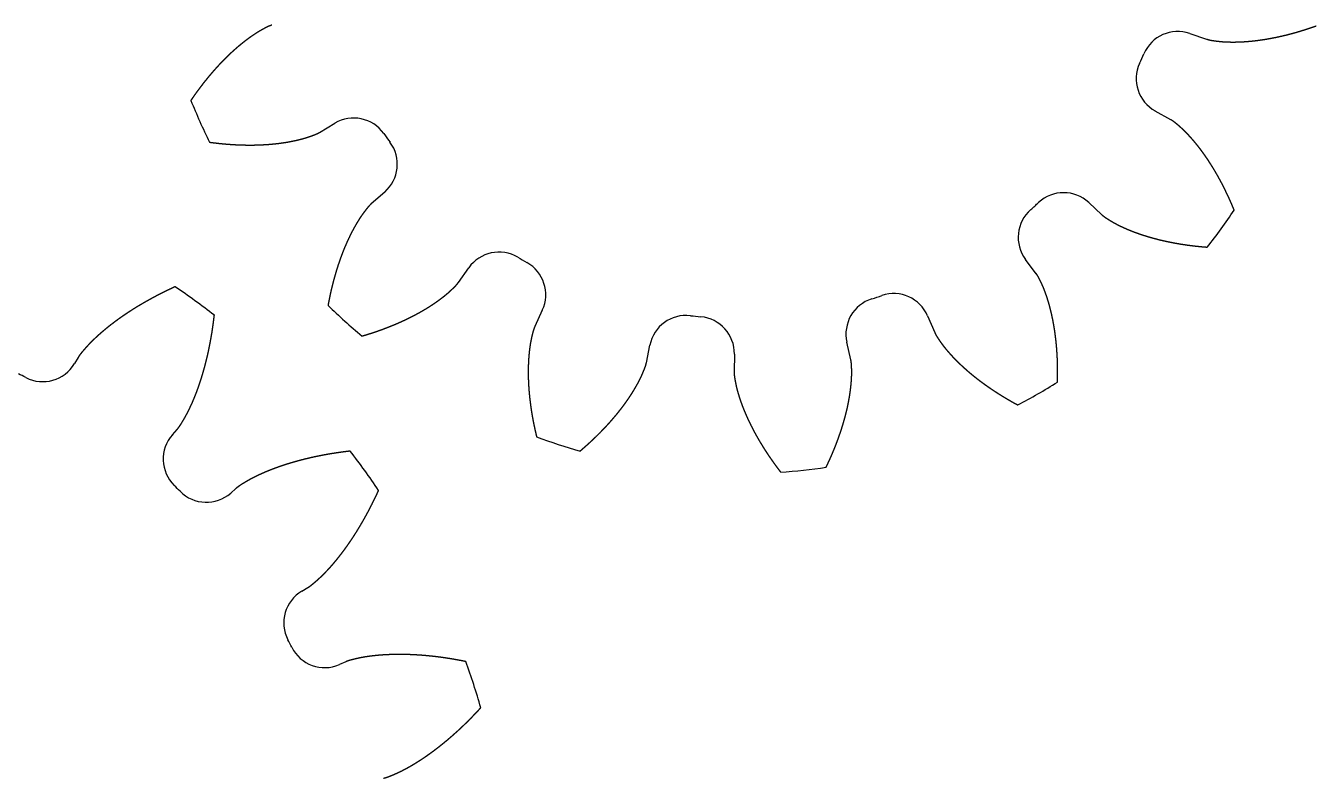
# Model space of a CAD drawing. Header units: millimetres. Extents: x -90 to 11, y -92 to 11.
# Drawn here: x -44.6 to 10.9, y -52.7 to -20.3 of the extents above; entities that cross this region are included whole.
import ezdxf

# ---------------------------------------------------------------- set-up
doc = ezdxf.new("R2010")
doc.units = ezdxf.units.MM
doc.header["$MEASUREMENT"] = 0

msp = doc.modelspace()

# ---------------------------------------------------------------- linework, layer by layer
for p, q in [((5.498, -20.635), (6.226, -20.883)), ((4.683, -24.348), (4.012, -23.973)), ((-31.934, -24.894), (-31.273, -24.5)), ((-29.125, -27.456), (-29.704, -27.962)), ((1.153, -27.908), (1.717, -28.431)), ((-1.102, -30.969), (-1.563, -30.353)), ((-25.954, -31.339), (-25.511, -30.711)), ((-22.347, -32.538), (-22.669, -33.235)), ((-5.775, -32.785), (-5.472, -33.492)), ((-17.87, -34.795), (-17.721, -34.041)), ((-9.079, -34.664), (-9.25, -33.914)), ((-42.313, -34.572), (-42.466, -34.83)), ((-14.087, -34.422), (-14.098, -35.191)), ((-38.255, -37.89), (-38.057, -37.665)), ((-35.522, -40.2), (-35.747, -40.398)), ((-32.688, -44.609), (-32.43, -44.456)), ((-30.802, -47.651), (-31.077, -47.769))]:
    msp.add_line(p, q)
for centre, radius, start, end in [((4.986, -22.138), 1.587, 71.1755, 156.6898), ((-13.783, -14.051), 18.849, 335.3102, 336.6898), ((4.786, -22.587), 1.587, 155.3102, 240.8245), ((-13.783, -14.051), 25.5, 201.7877, 206.2123), ((-30.46, -25.863), 1.588, 35.3102, 120.8245), ((-13.783, -14.051), 18.849, 215.3102, 216.6898), ((-30.171, -26.261), 1.587, -48.8245, 36.6898), ((0.074, -29.072), 1.588, 47.1755, 132.6898), ((-0.292, -29.402), 1.587, 131.3102, 216.8245), ((-13.783, -14.051), 18.849, 311.3102, 312.6898), ((-13.783, -14.051), 25.5, 321.7877, 326.2123), ((-24.213, -31.625), 1.587, 59.3102, 144.8245), ((-13.783, -14.051), 18.849, 239.3102, 240.6898), ((-23.787, -31.871), 1.587, -24.8245, 60.6898), ((-56.683, -58.826), 33, 52.1903, 55.8097), ((-7.702, -33.562), 1.587, 107.3102, 192.8245), ((-13.783, -14.051), 18.849, 287.3102, 288.6898), ((-7.234, -33.41), 1.588, 23.1755, 108.6898), ((-13.783, -14.051), 25.5, 225.7877, 230.2123), ((-16.164, -34.348), 1.587, 83.3102, 168.8245), ((-13.783, -14.051), 18.849, 263.3102, 264.6898), ((-15.674, -34.4), 1.587, -0.8245, 84.6898), ((-43.832, -34.02), 1.588, 242.6118, 329.3252), ((-56.683, -58.826), 26.349, 62.6118, 63.3882), ((-13.783, -14.051), 25.5, 297.7877, 302.2123), ((-37.063, -38.938), 1.588, 138.6748, 225.3882), ((-13.783, -14.051), 25.5, 249.7877, 254.2123), ((-56.683, -58.826), 33, 34.1903, 37.8097), ((-13.783, -14.051), 25.5, 273.7877, 278.2123), ((-56.683, -58.826), 26.349, 44.6118, 45.3882), ((-36.795, -39.206), 1.588, 224.6118, 311.3252), ((-31.878, -45.974), 1.588, 120.6748, 207.3882), ((-56.683, -58.826), 26.349, 26.6118, 27.3882), ((-31.706, -46.312), 1.588, 206.6118, 293.3252), ((-56.683, -58.826), 33, 16.1903, 19.8097)]:
    msp.add_arc(centre, radius, start, end)
for points in [[(-33.986, -20.284), (-33.999, -20.288), (-34.023, -20.296), (-34.06, -20.309), (-34.107, -20.328), (-34.166, -20.355), (-34.224, -20.384), (-34.282, -20.414), (-34.339, -20.445), (-34.396, -20.476), (-34.453, -20.508), (-34.51, -20.541), (-34.566, -20.574), (-34.622, -20.608), (-34.678, -20.644), (-34.733, -20.68), (-34.788, -20.717), (-34.843, -20.754), (-34.897, -20.792), (-34.951, -20.831), (-35.005, -20.87), (-35.059, -20.909), (-35.112, -20.949), (-35.165, -20.99), (-35.218, -21.032), (-35.27, -21.074), (-35.322, -21.116), (-35.374, -21.159), (-35.426, -21.202), (-35.478, -21.246), (-35.529, -21.291), (-35.58, -21.336), (-35.631, -21.381), (-35.681, -21.427), (-35.731, -21.473), (-35.781, -21.52), (-35.831, -21.567), (-35.881, -21.614), (-35.93, -21.662), (-35.979, -21.711), (-36.028, -21.759), (-36.076, -21.809), (-36.125, -21.858), (-36.173, -21.908), (-36.221, -21.959), (-36.268, -22.01), (-36.315, -22.061), (-36.362, -22.112), (-36.409, -22.164), (-36.456, -22.217), (-36.502, -22.269), (-36.548, -22.322), (-36.594, -22.376), (-36.64, -22.43), (-36.685, -22.484), (-36.731, -22.538), (-36.775, -22.593), (-36.82, -22.648), (-36.865, -22.704), (-36.909, -22.76), (-36.953, -22.816), (-36.996, -22.872), (-37.04, -22.929), (-37.083, -22.986), (-37.126, -23.044), (-37.169, -23.102), (-37.211, -23.16), (-37.254, -23.218), (-37.296, -23.277), (-37.337, -23.336), (-37.379, -23.396), (-37.412, -23.443), (-37.437, -23.479), (-37.453, -23.503), (-37.461, -23.515)], [(6.226, -20.883), (6.238, -20.887), (6.263, -20.895), (6.3, -20.906), (6.35, -20.919), (6.413, -20.931), (6.477, -20.942), (6.542, -20.951), (6.606, -20.96), (6.671, -20.968), (6.736, -20.976), (6.801, -20.983), (6.866, -20.989), (6.931, -20.994), (6.997, -20.999), (7.063, -21.002), (7.129, -21.004), (7.195, -21.006), (7.261, -21.007), (7.328, -21.008), (7.394, -21.008), (7.461, -21.007), (7.528, -21.006), (7.595, -21.004), (7.662, -21.002), (7.729, -20.999), (7.796, -20.995), (7.863, -20.991), (7.931, -20.986), (7.998, -20.981), (8.066, -20.975), (8.133, -20.969), (8.201, -20.962), (8.269, -20.955), (8.337, -20.947), (8.405, -20.939), (8.473, -20.93), (8.541, -20.92), (8.609, -20.91), (8.677, -20.9), (8.745, -20.889), (8.813, -20.878), (8.881, -20.866), (8.95, -20.854), (9.018, -20.841), (9.086, -20.828), (9.155, -20.815), (9.223, -20.801), (9.292, -20.786), (9.36, -20.771), (9.428, -20.756), (9.497, -20.74), (9.566, -20.724), (9.634, -20.707), (9.703, -20.69), (9.771, -20.672), (9.84, -20.654), (9.908, -20.636), (9.977, -20.617), (10.046, -20.598), (10.114, -20.578), (10.183, -20.558), (10.251, -20.538), (10.32, -20.517), (10.388, -20.496), (10.457, -20.474), (10.526, -20.452), (10.594, -20.43), (10.663, -20.407), (10.731, -20.383), (10.8, -20.36), (10.855, -20.341), (10.896, -20.326), (10.923, -20.316), (10.937, -20.311)], [(7.41, -28.232), (7.405, -28.218), (7.394, -28.191), (7.377, -28.151), (7.355, -28.097), (7.326, -28.031), (7.298, -27.964), (7.269, -27.898), (7.24, -27.832), (7.21, -27.766), (7.181, -27.701), (7.151, -27.636), (7.12, -27.571), (7.089, -27.506), (7.058, -27.442), (7.027, -27.377), (6.995, -27.314), (6.964, -27.25), (6.931, -27.187), (6.899, -27.124), (6.866, -27.061), (6.833, -26.999), (6.799, -26.937), (6.766, -26.875), (6.731, -26.813), (6.697, -26.752), (6.662, -26.691), (6.627, -26.631), (6.592, -26.571), (6.556, -26.511), (6.52, -26.451), (6.484, -26.392), (6.447, -26.333), (6.411, -26.274), (6.373, -26.216), (6.336, -26.158), (6.298, -26.101), (6.26, -26.043), (6.221, -25.987), (6.182, -25.93), (6.143, -25.874), (6.103, -25.818), (6.064, -25.763), (6.023, -25.708), (5.983, -25.654), (5.942, -25.6), (5.901, -25.546), (5.859, -25.493), (5.817, -25.44), (5.775, -25.388), (5.732, -25.336), (5.689, -25.284), (5.646, -25.233), (5.602, -25.183), (5.558, -25.133), (5.513, -25.084), (5.468, -25.035), (5.423, -24.986), (5.377, -24.938), (5.331, -24.891), (5.285, -24.844), (5.238, -24.798), (5.19, -24.753), (5.142, -24.708), (5.093, -24.665), (5.044, -24.622), (4.995, -24.579), (4.945, -24.537), (4.895, -24.496), (4.844, -24.455), (4.793, -24.417), (4.75, -24.388), (4.717, -24.367), (4.694, -24.354), (4.683, -24.348)], [(-36.66, -25.314), (-36.646, -25.316), (-36.617, -25.32), (-36.574, -25.326), (-36.516, -25.333), (-36.444, -25.342), (-36.373, -25.35), (-36.301, -25.358), (-36.229, -25.366), (-36.157, -25.373), (-36.086, -25.38), (-36.014, -25.387), (-35.943, -25.393), (-35.872, -25.399), (-35.8, -25.404), (-35.729, -25.409), (-35.658, -25.414), (-35.587, -25.418), (-35.516, -25.422), (-35.445, -25.425), (-35.375, -25.428), (-35.304, -25.43), (-35.234, -25.432), (-35.163, -25.434), (-35.093, -25.435), (-35.023, -25.436), (-34.953, -25.436), (-34.883, -25.436), (-34.813, -25.436), (-34.743, -25.435), (-34.673, -25.434), (-34.604, -25.432), (-34.535, -25.429), (-34.465, -25.427), (-34.396, -25.424), (-34.327, -25.42), (-34.259, -25.416), (-34.19, -25.412), (-34.122, -25.407), (-34.053, -25.401), (-33.985, -25.395), (-33.917, -25.389), (-33.849, -25.382), (-33.782, -25.374), (-33.714, -25.367), (-33.647, -25.358), (-33.58, -25.349), (-33.513, -25.34), (-33.446, -25.33), (-33.38, -25.32), (-33.313, -25.309), (-33.247, -25.297), (-33.182, -25.285), (-33.116, -25.272), (-33.051, -25.259), (-32.986, -25.245), (-32.921, -25.231), (-32.856, -25.216), (-32.792, -25.2), (-32.728, -25.184), (-32.664, -25.167), (-32.6, -25.149), (-32.538, -25.131), (-32.475, -25.111), (-32.413, -25.091), (-32.351, -25.07), (-32.29, -25.048), (-32.228, -25.026), (-32.167, -25.004), (-32.107, -24.98), (-32.048, -24.954), (-32.001, -24.932), (-31.967, -24.913), (-31.945, -24.901), (-31.934, -24.894)], [(-29.704, -27.962), (-29.714, -27.971), (-29.733, -27.988), (-29.761, -28.015), (-29.797, -28.052), (-29.84, -28.101), (-29.881, -28.151), (-29.921, -28.202), (-29.961, -28.253), (-30, -28.305), (-30.04, -28.357), (-30.078, -28.41), (-30.116, -28.464), (-30.153, -28.518), (-30.19, -28.572), (-30.226, -28.628), (-30.261, -28.684), (-30.295, -28.74), (-30.33, -28.797), (-30.363, -28.854), (-30.397, -28.912), (-30.43, -28.97), (-30.462, -29.028), (-30.494, -29.087), (-30.525, -29.146), (-30.556, -29.206), (-30.587, -29.266), (-30.617, -29.327), (-30.646, -29.387), (-30.675, -29.448), (-30.704, -29.51), (-30.732, -29.571), (-30.76, -29.634), (-30.788, -29.696), (-30.815, -29.759), (-30.842, -29.822), (-30.868, -29.885), (-30.894, -29.948), (-30.919, -30.012), (-30.944, -30.076), (-30.969, -30.141), (-30.993, -30.206), (-31.017, -30.271), (-31.041, -30.336), (-31.064, -30.401), (-31.087, -30.467), (-31.109, -30.533), (-31.131, -30.599), (-31.153, -30.666), (-31.174, -30.733), (-31.195, -30.8), (-31.216, -30.867), (-31.236, -30.934), (-31.256, -31.002), (-31.275, -31.07), (-31.294, -31.138), (-31.313, -31.206), (-31.331, -31.275), (-31.35, -31.344), (-31.367, -31.413), (-31.384, -31.482), (-31.401, -31.552), (-31.418, -31.621), (-31.434, -31.691), (-31.45, -31.761), (-31.466, -31.831), (-31.481, -31.902), (-31.496, -31.972), (-31.51, -32.043), (-31.524, -32.114), (-31.538, -32.185), (-31.549, -32.242), (-31.557, -32.285), (-31.562, -32.314), (-31.564, -32.328)], [(1.717, -28.431), (1.726, -28.44), (1.746, -28.457), (1.775, -28.482), (1.816, -28.514), (1.869, -28.551), (1.923, -28.587), (1.978, -28.621), (2.033, -28.656), (2.089, -28.689), (2.145, -28.723), (2.201, -28.756), (2.258, -28.788), (2.316, -28.819), (2.374, -28.85), (2.433, -28.88), (2.493, -28.909), (2.552, -28.937), (2.612, -28.965), (2.673, -28.993), (2.734, -29.02), (2.795, -29.047), (2.856, -29.073), (2.918, -29.098), (2.98, -29.123), (3.043, -29.148), (3.106, -29.172), (3.169, -29.195), (3.233, -29.218), (3.296, -29.241), (3.36, -29.263), (3.425, -29.285), (3.489, -29.306), (3.554, -29.327), (3.619, -29.348), (3.685, -29.368), (3.751, -29.387), (3.816, -29.406), (3.883, -29.425), (3.949, -29.443), (4.016, -29.461), (4.083, -29.478), (4.15, -29.495), (4.217, -29.512), (4.285, -29.528), (4.352, -29.544), (4.42, -29.559), (4.489, -29.574), (4.557, -29.589), (4.626, -29.603), (4.695, -29.617), (4.764, -29.63), (4.833, -29.643), (4.902, -29.656), (4.972, -29.668), (5.042, -29.68), (5.111, -29.692), (5.182, -29.703), (5.252, -29.713), (5.322, -29.724), (5.393, -29.734), (5.464, -29.743), (5.535, -29.753), (5.606, -29.761), (5.677, -29.77), (5.749, -29.778), (5.82, -29.786), (5.892, -29.793), (5.964, -29.8), (6.036, -29.807), (6.108, -29.813), (6.166, -29.818), (6.21, -29.821), (6.239, -29.823), (6.253, -29.824)], [(-0.19, -35.626), (-0.189, -35.611), (-0.189, -35.582), (-0.187, -35.538), (-0.186, -35.48), (-0.185, -35.408), (-0.184, -35.336), (-0.183, -35.263), (-0.183, -35.191), (-0.183, -35.119), (-0.184, -35.047), (-0.185, -34.975), (-0.186, -34.904), (-0.188, -34.832), (-0.19, -34.761), (-0.193, -34.689), (-0.195, -34.618), (-0.199, -34.547), (-0.202, -34.476), (-0.207, -34.406), (-0.211, -34.335), (-0.216, -34.264), (-0.221, -34.194), (-0.227, -34.124), (-0.233, -34.054), (-0.24, -33.984), (-0.247, -33.914), (-0.254, -33.845), (-0.262, -33.775), (-0.27, -33.706), (-0.279, -33.637), (-0.288, -33.568), (-0.297, -33.499), (-0.307, -33.431), (-0.317, -33.363), (-0.328, -33.294), (-0.339, -33.226), (-0.351, -33.159), (-0.363, -33.091), (-0.376, -33.024), (-0.389, -32.956), (-0.402, -32.89), (-0.416, -32.823), (-0.431, -32.756), (-0.445, -32.69), (-0.461, -32.624), (-0.477, -32.558), (-0.493, -32.493), (-0.51, -32.427), (-0.527, -32.362), (-0.545, -32.298), (-0.563, -32.233), (-0.582, -32.169), (-0.602, -32.105), (-0.622, -32.041), (-0.642, -31.978), (-0.664, -31.915), (-0.685, -31.852), (-0.707, -31.79), (-0.73, -31.728), (-0.754, -31.666), (-0.778, -31.605), (-0.803, -31.544), (-0.829, -31.484), (-0.856, -31.425), (-0.883, -31.366), (-0.911, -31.307), (-0.939, -31.248), (-0.968, -31.19), (-0.998, -31.132), (-1.03, -31.076), (-1.057, -31.032), (-1.079, -31), (-1.094, -30.979), (-1.102, -30.969)], [(-38.139, -31.529), (-38.153, -31.535), (-38.182, -31.548), (-38.224, -31.568), (-38.281, -31.594), (-38.352, -31.627), (-38.422, -31.661), (-38.492, -31.695), (-38.562, -31.729), (-38.632, -31.763), (-38.701, -31.797), (-38.77, -31.832), (-38.839, -31.868), (-38.908, -31.903), (-38.976, -31.939), (-39.044, -31.975), (-39.112, -32.011), (-39.179, -32.048), (-39.246, -32.085), (-39.313, -32.122), (-39.38, -32.159), (-39.446, -32.197), (-39.512, -32.235), (-39.578, -32.273), (-39.644, -32.312), (-39.709, -32.351), (-39.774, -32.39), (-39.838, -32.43), (-39.903, -32.47), (-39.967, -32.51), (-40.03, -32.55), (-40.094, -32.591), (-40.157, -32.632), (-40.219, -32.674), (-40.281, -32.715), (-40.343, -32.757), (-40.405, -32.8), (-40.466, -32.842), (-40.527, -32.885), (-40.588, -32.929), (-40.648, -32.972), (-40.708, -33.016), (-40.767, -33.06), (-40.826, -33.105), (-40.885, -33.15), (-40.943, -33.195), (-41.001, -33.241), (-41.059, -33.287), (-41.116, -33.333), (-41.172, -33.38), (-41.228, -33.427), (-41.284, -33.474), (-41.339, -33.522), (-41.394, -33.57), (-41.448, -33.619), (-41.502, -33.667), (-41.555, -33.717), (-41.608, -33.766), (-41.661, -33.816), (-41.712, -33.867), (-41.764, -33.917), (-41.814, -33.969), (-41.863, -34.021), (-41.912, -34.073), (-41.96, -34.127), (-42.008, -34.18), (-42.055, -34.234), (-42.101, -34.288), (-42.147, -34.342), (-42.192, -34.397), (-42.236, -34.454), (-42.268, -34.5), (-42.291, -34.536), (-42.306, -34.56), (-42.313, -34.572)], [(-30.101, -33.645), (-30.087, -33.641), (-30.06, -33.633), (-30.018, -33.621), (-29.962, -33.604), (-29.893, -33.583), (-29.824, -33.562), (-29.755, -33.54), (-29.686, -33.518), (-29.618, -33.495), (-29.549, -33.472), (-29.481, -33.449), (-29.414, -33.426), (-29.346, -33.402), (-29.279, -33.378), (-29.212, -33.354), (-29.145, -33.329), (-29.079, -33.304), (-29.012, -33.278), (-28.946, -33.252), (-28.88, -33.226), (-28.815, -33.2), (-28.75, -33.173), (-28.685, -33.146), (-28.62, -33.118), (-28.556, -33.091), (-28.491, -33.062), (-28.427, -33.034), (-28.364, -33.005), (-28.301, -32.976), (-28.238, -32.946), (-28.175, -32.917), (-28.112, -32.886), (-28.05, -32.856), (-27.988, -32.825), (-27.927, -32.793), (-27.866, -32.762), (-27.805, -32.73), (-27.744, -32.697), (-27.684, -32.665), (-27.624, -32.631), (-27.565, -32.598), (-27.506, -32.564), (-27.447, -32.53), (-27.388, -32.495), (-27.33, -32.46), (-27.273, -32.425), (-27.215, -32.389), (-27.159, -32.353), (-27.102, -32.316), (-27.046, -32.279), (-26.99, -32.242), (-26.935, -32.204), (-26.88, -32.166), (-26.826, -32.127), (-26.772, -32.088), (-26.719, -32.048), (-26.666, -32.008), (-26.613, -31.968), (-26.561, -31.927), (-26.51, -31.886), (-26.459, -31.844), (-26.409, -31.801), (-26.36, -31.758), (-26.312, -31.714), (-26.264, -31.669), (-26.217, -31.625), (-26.169, -31.58), (-26.123, -31.534), (-26.077, -31.488), (-26.034, -31.441), (-26, -31.401), (-25.977, -31.371), (-25.962, -31.35), (-25.954, -31.339)], [(-38.057, -37.665), (-38.048, -37.654), (-38.029, -37.632), (-38.003, -37.599), (-37.969, -37.554), (-37.928, -37.495), (-37.89, -37.436), (-37.852, -37.375), (-37.815, -37.314), (-37.779, -37.253), (-37.742, -37.191), (-37.707, -37.129), (-37.672, -37.066), (-37.638, -37.003), (-37.604, -36.939), (-37.572, -36.875), (-37.54, -36.81), (-37.509, -36.745), (-37.478, -36.679), (-37.447, -36.613), (-37.417, -36.547), (-37.388, -36.481), (-37.359, -36.414), (-37.331, -36.346), (-37.303, -36.279), (-37.276, -36.211), (-37.249, -36.143), (-37.222, -36.074), (-37.196, -36.005), (-37.171, -35.936), (-37.146, -35.867), (-37.121, -35.797), (-37.097, -35.727), (-37.073, -35.657), (-37.05, -35.586), (-37.027, -35.516), (-37.005, -35.445), (-36.983, -35.373), (-36.961, -35.302), (-36.94, -35.23), (-36.919, -35.158), (-36.899, -35.086), (-36.879, -35.014), (-36.859, -34.941), (-36.84, -34.868), (-36.821, -34.795), (-36.803, -34.722), (-36.784, -34.649), (-36.767, -34.575), (-36.749, -34.501), (-36.733, -34.427), (-36.716, -34.353), (-36.7, -34.278), (-36.684, -34.204), (-36.669, -34.129), (-36.654, -34.054), (-36.639, -33.979), (-36.625, -33.904), (-36.611, -33.828), (-36.597, -33.752), (-36.584, -33.677), (-36.571, -33.601), (-36.558, -33.524), (-36.546, -33.448), (-36.534, -33.372), (-36.523, -33.295), (-36.512, -33.218), (-36.501, -33.141), (-36.491, -33.064), (-36.481, -32.987), (-36.471, -32.909), (-36.464, -32.847), (-36.458, -32.801), (-36.454, -32.77), (-36.453, -32.754)], [(-22.669, -33.235), (-22.675, -33.247), (-22.685, -33.271), (-22.7, -33.307), (-22.718, -33.355), (-22.737, -33.417), (-22.754, -33.479), (-22.77, -33.542), (-22.786, -33.606), (-22.801, -33.669), (-22.815, -33.733), (-22.829, -33.797), (-22.842, -33.861), (-22.854, -33.925), (-22.865, -33.99), (-22.875, -34.055), (-22.884, -34.121), (-22.893, -34.187), (-22.901, -34.252), (-22.909, -34.318), (-22.916, -34.385), (-22.922, -34.451), (-22.928, -34.517), (-22.933, -34.584), (-22.938, -34.651), (-22.942, -34.718), (-22.945, -34.785), (-22.948, -34.853), (-22.95, -34.92), (-22.952, -34.988), (-22.953, -35.056), (-22.954, -35.124), (-22.954, -35.192), (-22.954, -35.26), (-22.953, -35.328), (-22.952, -35.397), (-22.951, -35.465), (-22.948, -35.534), (-22.946, -35.602), (-22.942, -35.671), (-22.939, -35.74), (-22.935, -35.809), (-22.93, -35.878), (-22.925, -35.947), (-22.92, -36.017), (-22.914, -36.086), (-22.907, -36.155), (-22.901, -36.225), (-22.893, -36.295), (-22.886, -36.364), (-22.877, -36.434), (-22.869, -36.504), (-22.86, -36.574), (-22.85, -36.643), (-22.841, -36.713), (-22.83, -36.783), (-22.82, -36.854), (-22.809, -36.924), (-22.797, -36.994), (-22.785, -37.064), (-22.773, -37.134), (-22.76, -37.205), (-22.747, -37.275), (-22.733, -37.345), (-22.719, -37.416), (-22.705, -37.486), (-22.69, -37.557), (-22.675, -37.627), (-22.659, -37.698), (-22.643, -37.768), (-22.627, -37.839), (-22.614, -37.896), (-22.603, -37.938), (-22.596, -37.966), (-22.593, -37.98)], [(-5.472, -33.492), (-5.467, -33.504), (-5.456, -33.527), (-5.44, -33.562), (-5.415, -33.608), (-5.382, -33.663), (-5.347, -33.718), (-5.311, -33.772), (-5.275, -33.826), (-5.237, -33.879), (-5.2, -33.933), (-5.162, -33.986), (-5.123, -34.038), (-5.083, -34.091), (-5.042, -34.142), (-5, -34.193), (-4.958, -34.244), (-4.915, -34.294), (-4.871, -34.344), (-4.827, -34.394), (-4.783, -34.444), (-4.738, -34.493), (-4.692, -34.542), (-4.646, -34.59), (-4.599, -34.638), (-4.552, -34.686), (-4.505, -34.734), (-4.456, -34.781), (-4.408, -34.828), (-4.359, -34.875), (-4.309, -34.921), (-4.259, -34.967), (-4.209, -35.013), (-4.158, -35.058), (-4.107, -35.103), (-4.055, -35.148), (-4.003, -35.193), (-3.951, -35.237), (-3.898, -35.281), (-3.845, -35.325), (-3.791, -35.368), (-3.737, -35.411), (-3.683, -35.454), (-3.628, -35.497), (-3.573, -35.539), (-3.517, -35.581), (-3.461, -35.623), (-3.405, -35.664), (-3.348, -35.705), (-3.292, -35.746), (-3.234, -35.787), (-3.177, -35.827), (-3.119, -35.867), (-3.061, -35.907), (-3.002, -35.946), (-2.943, -35.985), (-2.884, -36.024), (-2.824, -36.063), (-2.764, -36.101), (-2.704, -36.14), (-2.644, -36.177), (-2.583, -36.215), (-2.522, -36.252), (-2.46, -36.289), (-2.399, -36.326), (-2.337, -36.362), (-2.274, -36.399), (-2.212, -36.435), (-2.149, -36.47), (-2.086, -36.506), (-2.023, -36.541), (-1.972, -36.569), (-1.933, -36.589), (-1.908, -36.603), (-1.895, -36.61)], [(-20.721, -38.589), (-20.71, -38.579), (-20.687, -38.56), (-20.654, -38.532), (-20.61, -38.494), (-20.555, -38.447), (-20.501, -38.399), (-20.447, -38.351), (-20.393, -38.303), (-20.34, -38.255), (-20.287, -38.206), (-20.234, -38.157), (-20.182, -38.108), (-20.13, -38.059), (-20.078, -38.01), (-20.027, -37.96), (-19.976, -37.91), (-19.925, -37.86), (-19.875, -37.81), (-19.825, -37.76), (-19.776, -37.709), (-19.727, -37.658), (-19.678, -37.607), (-19.63, -37.556), (-19.582, -37.505), (-19.534, -37.453), (-19.487, -37.401), (-19.44, -37.349), (-19.394, -37.297), (-19.348, -37.245), (-19.302, -37.192), (-19.257, -37.139), (-19.212, -37.086), (-19.168, -37.033), (-19.124, -36.98), (-19.081, -36.926), (-19.038, -36.872), (-18.995, -36.818), (-18.953, -36.764), (-18.911, -36.709), (-18.87, -36.655), (-18.829, -36.6), (-18.789, -36.545), (-18.749, -36.49), (-18.71, -36.434), (-18.671, -36.379), (-18.633, -36.323), (-18.595, -36.267), (-18.558, -36.211), (-18.521, -36.154), (-18.485, -36.098), (-18.449, -36.041), (-18.414, -35.984), (-18.38, -35.927), (-18.346, -35.869), (-18.313, -35.812), (-18.28, -35.754), (-18.248, -35.696), (-18.217, -35.638), (-18.186, -35.579), (-18.155, -35.52), (-18.126, -35.461), (-18.098, -35.402), (-18.071, -35.343), (-18.044, -35.283), (-18.019, -35.223), (-17.994, -35.163), (-17.969, -35.102), (-17.945, -35.042), (-17.922, -34.981), (-17.901, -34.92), (-17.887, -34.87), (-17.878, -34.833), (-17.872, -34.808), (-17.87, -34.795)], [(-10.14, -39.289), (-10.134, -39.276), (-10.121, -39.25), (-10.103, -39.21), (-10.078, -39.158), (-10.047, -39.092), (-10.017, -39.027), (-9.987, -38.961), (-9.957, -38.895), (-9.928, -38.829), (-9.9, -38.763), (-9.871, -38.697), (-9.843, -38.631), (-9.816, -38.565), (-9.789, -38.499), (-9.762, -38.433), (-9.736, -38.367), (-9.71, -38.3), (-9.684, -38.234), (-9.659, -38.168), (-9.635, -38.101), (-9.611, -38.035), (-9.587, -37.969), (-9.564, -37.902), (-9.541, -37.836), (-9.518, -37.769), (-9.496, -37.703), (-9.475, -37.636), (-9.453, -37.57), (-9.433, -37.503), (-9.413, -37.436), (-9.393, -37.37), (-9.374, -37.303), (-9.355, -37.236), (-9.336, -37.17), (-9.318, -37.103), (-9.301, -37.036), (-9.284, -36.97), (-9.268, -36.903), (-9.252, -36.837), (-9.236, -36.77), (-9.221, -36.703), (-9.207, -36.637), (-9.193, -36.57), (-9.18, -36.503), (-9.167, -36.437), (-9.155, -36.37), (-9.143, -36.304), (-9.132, -36.237), (-9.121, -36.171), (-9.111, -36.104), (-9.102, -36.038), (-9.093, -35.972), (-9.085, -35.905), (-9.077, -35.839), (-9.07, -35.773), (-9.064, -35.707), (-9.058, -35.641), (-9.053, -35.575), (-9.049, -35.509), (-9.045, -35.443), (-9.042, -35.377), (-9.041, -35.311), (-9.04, -35.246), (-9.04, -35.181), (-9.041, -35.115), (-9.042, -35.05), (-9.044, -34.985), (-9.047, -34.92), (-9.051, -34.855), (-9.057, -34.791), (-9.064, -34.74), (-9.071, -34.702), (-9.076, -34.676), (-9.079, -34.664)], [(-14.098, -35.191), (-14.098, -35.204), (-14.098, -35.23), (-14.097, -35.269), (-14.093, -35.32), (-14.086, -35.385), (-14.076, -35.449), (-14.065, -35.513), (-14.054, -35.577), (-14.041, -35.641), (-14.029, -35.705), (-14.015, -35.769), (-14.001, -35.833), (-13.986, -35.897), (-13.969, -35.96), (-13.952, -36.024), (-13.934, -36.088), (-13.915, -36.151), (-13.896, -36.215), (-13.876, -36.278), (-13.856, -36.341), (-13.834, -36.405), (-13.813, -36.468), (-13.79, -36.531), (-13.767, -36.594), (-13.744, -36.657), (-13.719, -36.719), (-13.695, -36.782), (-13.669, -36.845), (-13.643, -36.907), (-13.617, -36.97), (-13.59, -37.032), (-13.563, -37.094), (-13.535, -37.157), (-13.506, -37.219), (-13.477, -37.281), (-13.448, -37.343), (-13.418, -37.404), (-13.388, -37.466), (-13.357, -37.528), (-13.325, -37.589), (-13.294, -37.65), (-13.261, -37.712), (-13.229, -37.773), (-13.195, -37.834), (-13.162, -37.895), (-13.128, -37.956), (-13.093, -38.016), (-13.058, -38.077), (-13.023, -38.138), (-12.987, -38.198), (-12.951, -38.258), (-12.914, -38.318), (-12.877, -38.378), (-12.84, -38.438), (-12.802, -38.498), (-12.764, -38.558), (-12.725, -38.617), (-12.686, -38.677), (-12.646, -38.736), (-12.607, -38.795), (-12.566, -38.854), (-12.526, -38.913), (-12.485, -38.972), (-12.443, -39.031), (-12.401, -39.089), (-12.359, -39.147), (-12.317, -39.206), (-12.274, -39.264), (-12.23, -39.322), (-12.187, -39.38), (-12.152, -39.426), (-12.125, -39.46), (-12.107, -39.483), (-12.098, -39.495)], [(-30.611, -38.595), (-30.627, -38.597), (-30.658, -38.601), (-30.705, -38.606), (-30.767, -38.614), (-30.844, -38.623), (-30.921, -38.633), (-30.998, -38.644), (-31.075, -38.655), (-31.152, -38.666), (-31.229, -38.677), (-31.305, -38.689), (-31.382, -38.701), (-31.458, -38.714), (-31.534, -38.726), (-31.61, -38.74), (-31.686, -38.753), (-31.761, -38.767), (-31.836, -38.782), (-31.911, -38.796), (-31.986, -38.811), (-32.061, -38.827), (-32.136, -38.842), (-32.21, -38.859), (-32.285, -38.875), (-32.359, -38.892), (-32.432, -38.909), (-32.506, -38.927), (-32.579, -38.945), (-32.653, -38.964), (-32.726, -38.982), (-32.799, -39.002), (-32.871, -39.021), (-32.944, -39.041), (-33.016, -39.062), (-33.088, -39.082), (-33.159, -39.104), (-33.231, -39.125), (-33.302, -39.147), (-33.373, -39.17), (-33.444, -39.193), (-33.514, -39.216), (-33.584, -39.24), (-33.654, -39.264), (-33.724, -39.288), (-33.793, -39.314), (-33.863, -39.339), (-33.931, -39.365), (-34, -39.391), (-34.068, -39.418), (-34.136, -39.446), (-34.204, -39.473), (-34.271, -39.502), (-34.338, -39.531), (-34.404, -39.56), (-34.471, -39.59), (-34.537, -39.62), (-34.602, -39.651), (-34.667, -39.682), (-34.732, -39.714), (-34.797, -39.747), (-34.86, -39.78), (-34.924, -39.814), (-34.986, -39.849), (-35.048, -39.885), (-35.11, -39.921), (-35.171, -39.958), (-35.232, -39.995), (-35.293, -40.032), (-35.353, -40.071), (-35.411, -40.111), (-35.457, -40.145), (-35.49, -40.172), (-35.511, -40.19), (-35.522, -40.2)], [(-32.43, -44.456), (-32.417, -44.449), (-32.393, -44.434), (-32.358, -44.411), (-32.311, -44.378), (-32.255, -44.335), (-32.2, -44.29), (-32.145, -44.244), (-32.091, -44.197), (-32.037, -44.15), (-31.984, -44.103), (-31.931, -44.055), (-31.878, -44.006), (-31.826, -43.957), (-31.775, -43.906), (-31.724, -43.855), (-31.674, -43.803), (-31.624, -43.751), (-31.574, -43.698), (-31.525, -43.645), (-31.476, -43.591), (-31.427, -43.537), (-31.379, -43.482), (-31.331, -43.427), (-31.284, -43.371), (-31.237, -43.315), (-31.19, -43.258), (-31.144, -43.201), (-31.098, -43.144), (-31.053, -43.086), (-31.007, -43.028), (-30.962, -42.969), (-30.918, -42.91), (-30.874, -42.85), (-30.83, -42.791), (-30.786, -42.73), (-30.743, -42.67), (-30.7, -42.609), (-30.657, -42.548), (-30.615, -42.486), (-30.573, -42.424), (-30.531, -42.362), (-30.49, -42.299), (-30.449, -42.236), (-30.408, -42.173), (-30.367, -42.109), (-30.327, -42.045), (-30.287, -41.981), (-30.248, -41.916), (-30.208, -41.852), (-30.169, -41.786), (-30.131, -41.721), (-30.092, -41.655), (-30.054, -41.589), (-30.017, -41.523), (-29.979, -41.456), (-29.942, -41.389), (-29.905, -41.322), (-29.868, -41.254), (-29.832, -41.187), (-29.796, -41.118), (-29.76, -41.05), (-29.725, -40.982), (-29.69, -40.913), (-29.655, -40.844), (-29.62, -40.774), (-29.586, -40.705), (-29.552, -40.635), (-29.518, -40.565), (-29.485, -40.494), (-29.452, -40.424), (-29.425, -40.367), (-29.406, -40.324), (-29.393, -40.296), (-29.386, -40.282)], [(-25.636, -47.642), (-25.651, -47.639), (-25.682, -47.633), (-25.728, -47.624), (-25.789, -47.611), (-25.866, -47.597), (-25.942, -47.582), (-26.019, -47.569), (-26.096, -47.555), (-26.172, -47.542), (-26.248, -47.529), (-26.325, -47.517), (-26.401, -47.505), (-26.478, -47.493), (-26.554, -47.482), (-26.63, -47.471), (-26.706, -47.46), (-26.782, -47.45), (-26.858, -47.441), (-26.934, -47.431), (-27.01, -47.423), (-27.086, -47.414), (-27.162, -47.406), (-27.238, -47.398), (-27.314, -47.391), (-27.389, -47.384), (-27.465, -47.378), (-27.54, -47.372), (-27.616, -47.367), (-27.691, -47.361), (-27.766, -47.357), (-27.842, -47.353), (-27.917, -47.349), (-27.992, -47.345), (-28.067, -47.343), (-28.141, -47.34), (-28.216, -47.338), (-28.291, -47.337), (-28.365, -47.336), (-28.44, -47.335), (-28.514, -47.335), (-28.588, -47.335), (-28.662, -47.336), (-28.736, -47.338), (-28.81, -47.339), (-28.884, -47.342), (-28.958, -47.345), (-29.031, -47.348), (-29.105, -47.352), (-29.178, -47.356), (-29.251, -47.361), (-29.324, -47.367), (-29.397, -47.373), (-29.469, -47.38), (-29.541, -47.387), (-29.614, -47.395), (-29.686, -47.404), (-29.758, -47.413), (-29.829, -47.423), (-29.901, -47.433), (-29.972, -47.444), (-30.043, -47.456), (-30.114, -47.469), (-30.184, -47.483), (-30.254, -47.498), (-30.324, -47.513), (-30.394, -47.529), (-30.463, -47.545), (-30.533, -47.562), (-30.601, -47.58), (-30.669, -47.6), (-30.723, -47.619), (-30.763, -47.634), (-30.789, -47.645), (-30.802, -47.651)], [(-29.176, -52.654), (-29.162, -52.651), (-29.135, -52.644), (-29.094, -52.633), (-29.04, -52.617), (-28.973, -52.593), (-28.906, -52.567), (-28.84, -52.54), (-28.774, -52.513), (-28.709, -52.484), (-28.643, -52.456), (-28.578, -52.427), (-28.513, -52.397), (-28.448, -52.365), (-28.384, -52.333), (-28.319, -52.3), (-28.255, -52.267), (-28.192, -52.232), (-28.128, -52.197), (-28.065, -52.162), (-28.002, -52.126), (-27.939, -52.089), (-27.876, -52.052), (-27.814, -52.015), (-27.751, -51.976), (-27.689, -51.937), (-27.628, -51.898), (-27.566, -51.858), (-27.504, -51.817), (-27.443, -51.777), (-27.382, -51.735), (-27.321, -51.693), (-27.261, -51.651), (-27.2, -51.608), (-27.14, -51.565), (-27.08, -51.521), (-27.02, -51.477), (-26.96, -51.432), (-26.901, -51.387), (-26.841, -51.341), (-26.782, -51.295), (-26.723, -51.249), (-26.665, -51.202), (-26.606, -51.155), (-26.548, -51.107), (-26.49, -51.059), (-26.432, -51.011), (-26.374, -50.962), (-26.316, -50.913), (-26.259, -50.863), (-26.202, -50.813), (-26.145, -50.763), (-26.088, -50.712), (-26.031, -50.661), (-25.975, -50.61), (-25.919, -50.558), (-25.862, -50.506), (-25.807, -50.453), (-25.751, -50.401), (-25.695, -50.347), (-25.64, -50.294), (-25.585, -50.24), (-25.53, -50.185), (-25.475, -50.131), (-25.421, -50.076), (-25.367, -50.021), (-25.313, -49.965), (-25.259, -49.909), (-25.205, -49.853), (-25.151, -49.796), (-25.098, -49.739), (-25.055, -49.693), (-25.024, -49.659), (-25.002, -49.636), (-24.992, -49.624)]]:
    msp.add_open_spline(points, degree=5)

doc.saveas('drawing.dxf')
